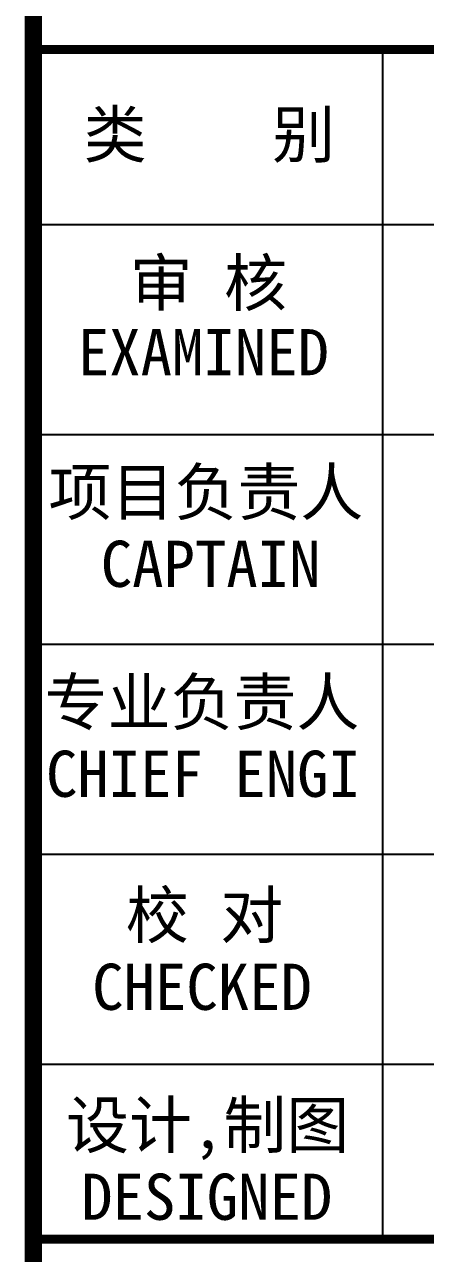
# Model space of a CAD drawing. Extents: x 69728788 to 150676229, y 15322671 to 43663798.
# Drawn here: x 75261667 to 75266236, y 20247692 to 20261683 of the extents above; entities that cross this region are included whole.
import ezdxf

# ---------------------------------------------------------------- set-up
doc = ezdxf.new("R2010")
doc.units = 0
doc.header["$LTSCALE"] = 1000
doc.header["$MEASUREMENT"] = 0
doc.layers.add('图框', color=253, linetype='CONTINUOUS')
doc.styles.add('STYLE-黑体', font='simhei.ttf')

msp = doc.modelspace()

# ---------------------------------------------------------------- linework, layer by layer
at = {"layer": '图框', "color": 0}
for p, q in [((75261765.8, 20259407.9), (75273784.3, 20259407.9)), ((75261765.8, 20259407.9), (75273784.3, 20259407.9)), ((75261765.8, 20257017.5), (75273784.3, 20257017.5)), ((75261765.8, 20254627.1), (75273784.3, 20254627.1)), ((75261765.8, 20252236.7), (75273784.3, 20252236.7)), ((75261765.8, 20249846.3), (75273784.3, 20249846.3))]:
    msp.add_line(p, q, dxfattribs=at)
at = {"layer": '图框', "color": 4, "const_width": 197.2}
msp.add_lwpolyline([(75273784.3, 20164102.8), (75261765.8, 20164102.8), (75261765.8, 20278902.8), (75273784.3, 20278902.8)], dxfattribs=at)
at = {"layer": '图框', "color": 0, "const_width": 100}
msp.add_lwpolyline([(75261765.8, 20261399.9), (75273784.3, 20261399.9), (75273784.3, 20241081.5), (75261765.8, 20241081.5)], close=True, dxfattribs=at)
at = {"layer": '图框', "color": 0}
for points in [[(75265749.8, 20259407.9), (75265749.8, 20261399.9)], [(75265749.8, 20247854.3), (75265749.8, 20259407.9)]]:
    msp.add_lwpolyline(points, dxfattribs=at)
at = {"layer": '图框', "color": 0, "const_width": 100}
msp.add_lwpolyline([(75261765.8, 20247854.3), (75273784.3, 20247854.3)], dxfattribs=at)

# ---------------------------------------------------------------- texts
at = {"layer": '图框', "color": 0, "style": 'STYLE-黑体'}
for s, p in [('类    别 ', (75262340.3, 20260169.6)), ('审 核', (75262865.8, 20258480.1)), ('EXAMINED ', (75262274.5, 20257690.3)), ('项目负责人', (75261940.5, 20256097.7)), ('CAPTAIN', (75262535.5, 20255280.9)), ('专业负责人', (75261895.8, 20253707.3)), ('CHIEF ENGI', (75261911.3, 20252890.5)), ('校 对', (75262821.1, 20251281.9)), ('CHECKED  ', (75262437.4, 20250465.2)), ('设计,制图', (75262140.6, 20248891.5)), ('DESIGNED ', (75262312.6, 20248074.8))]:
    msp.add_text(s, height=525.89, dxfattribs=at).set_placement(p)

doc.saveas('drawing.dxf')
